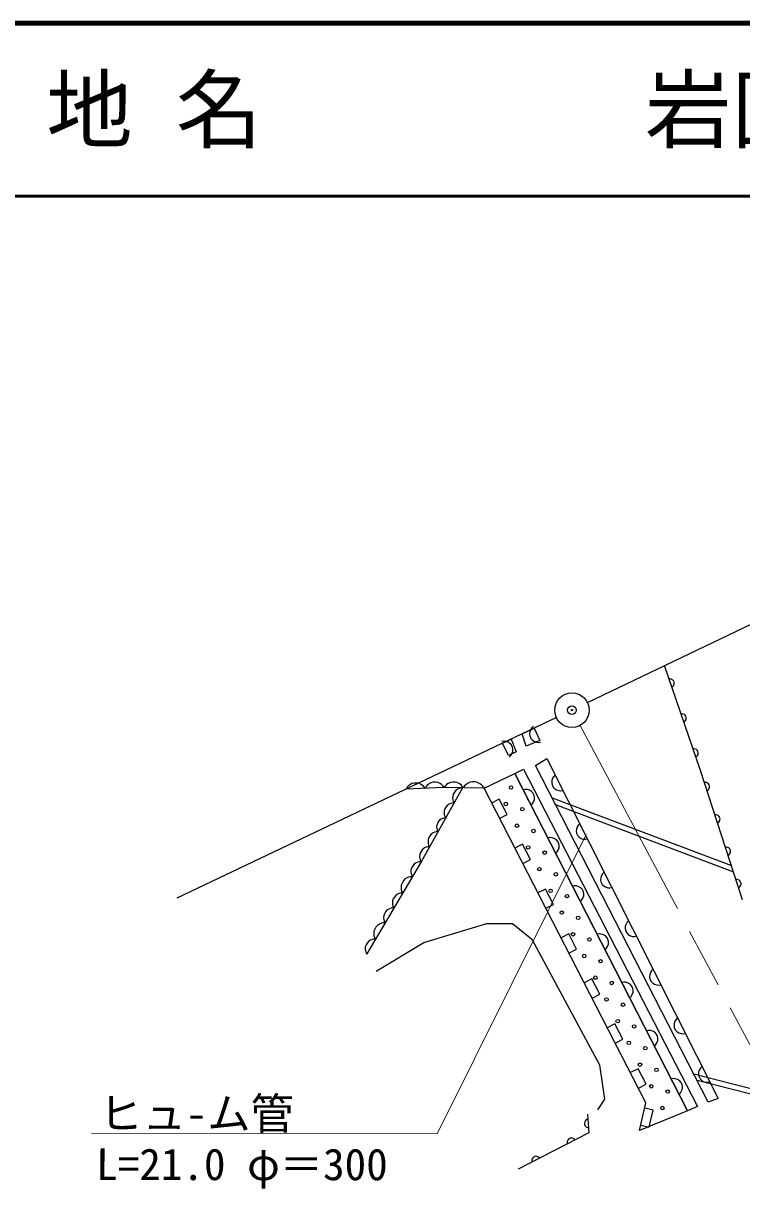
# Model space of a CAD drawing. Units: millimetres, scale not verified. Extents: x 40000 to 680000, y 20000 to 380000.
# Drawn here: x 369044 to 410622, y 312964 to 380000 of the extents above; entities that cross this region are included whole.
import ezdxf
from ezdxf.enums import TextEntityAlignment as Align

# ---------------------------------------------------------------- set-up
doc = ezdxf.new("R2010")
doc.units = ezdxf.units.MM
doc.header["$LTSCALE"] = 1000
doc.header["$PDMODE"] = 32
doc.header["$PDSIZE"] = 500
doc.linetypes.add('CHAIN', pattern=[18.5, 12, -1.5, 3.5, -1.5])
for name, color, linetype, lineweight in [('M-BGD', 7, 'Continuous', 25), ('M-BMK', 2, 'CHAIN', 13), ('M-BMK-OTRS', 5, 'Continuous', 25), ('M-BMK-SRVR', 3, 'Continuous', 25), ('M-STR-HTXT', 7, 'Continuous', 13), ('M-TTL', 2, 'Continuous', 140), ('M-TTL-LINE', 7, 'Continuous', 50)]:
    doc.layers.add(name, color=color, linetype=linetype, lineweight=lineweight)
doc.layers.add('M-OTRS', color=6, linetype='Continuous')
doc.layers.add('M-TTL-TXT', color=7, linetype='Continuous')
doc.styles.add('ＭＳ ゴシック', font='')
doc.styles.get('ＭＳ ゴシック').set_extended_font_data('MS Gothic')

msp = doc.modelspace()

# ---------------------------------------------------------------- linework, layer by layer
at = {"layer": 'M-BGD'}
for p, q in [((408236, 336770), (406156, 342831)), ((406485, 342058), (406422, 342057)), ((406542, 342046), (406485, 342058)), ((406605, 342015), (406542, 342046)), ((406650, 341977), (406605, 342015)), ((406688, 341927), (406650, 341977)), ((406714, 341851), (406688, 341927)), ((406584, 341585), (406634, 341623)), ((406634, 341623), (406672, 341668)), ((406672, 341668), (406703, 341731)), ((406703, 341731), (406715, 341788)), ((406715, 341788), (406714, 341851)), ((407178, 340038), (407115, 340037)), ((407235, 340025), (407178, 340038)), ((407298, 339994), (407235, 340025)), ((407343, 339957), (407298, 339994)), ((407381, 339907), (407343, 339957)), ((407407, 339831), (407381, 339907)), ((397914, 338884), (398616, 339218)), ((398479, 339229), (398412, 339134)), ((398572, 339315), (398479, 339229)), ((398616, 339217), (398934, 338498)), ((407277, 339564), (407327, 339603)), ((407327, 339603), (407365, 339647)), ((407365, 339647), (407396, 339711)), ((407396, 339711), (407408, 339768)), ((407408, 339768), (407407, 339831)), ((396780, 338344), (397279, 338581)), ((397279, 338581), (397569, 337838)), ((398148, 338168), (397914, 338884)), ((398361, 339002), (398346, 338887)), ((398346, 338887), (398358, 338761)), ((398358, 338761), (398423, 338614)), ((398412, 339134), (398361, 339002)), ((398423, 338614), (398508, 338521)), ((396860, 338454), (396735, 338440)), ((397115, 337631), (396780, 338343)), ((396976, 338443), (396860, 338454)), ((397109, 338395), (396976, 338443)), ((397206, 338330), (397109, 338395)), ((397293, 338238), (397206, 338330)), ((397361, 338093), (397293, 338238)), ((397376, 337968), (397361, 338093)), ((397364, 337852), (397376, 337968)), ((398934, 338498), (398148, 338168)), ((398508, 338521), (398603, 338454)), ((398603, 338454), (398735, 338403)), ((398735, 338403), (398851, 338388)), ((398851, 338388), (398977, 338400)), ((407871, 338017), (407808, 338017)), ((407928, 338005), (407871, 338017)), ((407992, 337974), (407928, 338005)), ((408036, 337937), (407992, 337974)), ((408075, 337886), (408036, 337937)), ((408101, 337811), (408075, 337886)), ((397569, 337838), (397115, 337631)), ((397160, 337535), (397251, 337622)), ((397251, 337622), (397316, 337719)), ((397316, 337719), (397364, 337852)), ((398685, 337052), (399346, 337464)), ((399346, 337464), (409251, 317782)), ((407970, 337544), (408020, 337582)), ((408020, 337582), (408058, 337627)), ((408058, 337627), (408089, 337691)), ((408089, 337691), (408101, 337748)), ((408101, 337748), (408101, 337811)), ((395708, 335731), (397486, 336598)), ((397486, 336598), (397982, 336845)), ((407473, 317081), (397486, 336598)), ((397486, 336598), (407473, 317081)), ((397982, 336845), (408052, 317328)), ((408672, 317576), (398685, 337052)), ((410668, 329285), (408236, 336770)), ((391321, 335864), (391257, 335795)), ((391406, 335933), (391321, 335864)), ((391535, 336005), (391406, 335933)), ((391666, 336032), (391535, 336005)), ((391797, 336038), (391666, 336032)), ((391930, 336021), (391797, 336038)), ((392065, 335961), (391930, 336021)), ((392155, 335899), (392065, 335961)), ((392224, 335835), (392155, 335899)), ((392419, 335910), (392356, 335841)), ((392504, 335979), (392419, 335910)), ((392633, 336051), (392504, 335979)), ((392764, 336078), (392633, 336051)), ((392896, 336083), (392764, 336078)), ((393029, 336067), (392896, 336083)), ((393163, 336007), (393029, 336067)), ((393254, 335944), (393163, 336007)), ((393323, 335881), (393254, 335944)), ((393393, 335774), (393323, 335881)), ((393477, 335882), (393409, 335774)), ((393544, 335947), (393477, 335882)), ((393634, 336012), (393544, 335947)), ((393767, 336075), (393634, 336012)), ((393899, 336095), (393767, 336075)), ((394031, 336092), (393899, 336095)), ((394162, 336068), (394031, 336092)), ((394293, 335999), (394162, 336068)), ((394380, 335932), (394293, 335999)), ((394445, 335864), (394380, 335932)), ((394508, 335753), (394445, 335864)), ((394583, 335872), (394508, 335753)), ((394656, 335942), (394583, 335872)), ((394753, 336013), (394656, 335942)), ((394899, 336082), (394753, 336013)), ((395043, 336103), (394899, 336082)), ((395187, 336101), (395043, 336103)), ((395330, 336074), (395187, 336101)), ((395473, 335999), (395330, 336074)), ((395567, 335925), (395473, 335999)), ((395638, 335852), (395567, 335925)), ((395708, 335731), (395638, 335852)), ((399633, 336182), (399625, 336066)), ((399625, 336066), (399643, 335941)), ((399678, 336316), (399633, 336182)), ((399643, 335941), (399715, 335798)), ((399740, 336415), (399678, 336316)), ((399829, 336505), (399740, 336415)), ((408526, 336072), (408462, 336072)), ((408582, 336059), (408526, 336072)), ((408645, 336027), (408582, 336059)), ((408689, 335988), (408645, 336027)), ((408727, 335938), (408689, 335988)), ((408752, 335862), (408727, 335938)), ((408751, 335798), (408752, 335862)), ((393393, 335774), (391190, 335682)), ((391257, 335795), (391196, 335682)), ((394470, 335754), (392067, 331476)), ((392295, 335728), (392224, 335835)), ((392356, 335841), (392295, 335728)), ((395708, 335731), (393393, 335774)), ((393893, 335298), (393886, 335164)), ((393934, 335413), (393893, 335298)), ((393993, 335517), (393934, 335413)), ((394069, 335612), (393993, 335517)), ((394180, 335687), (394069, 335612)), ((394271, 335728), (394180, 335687)), ((394353, 335751), (394271, 335728)), ((394470, 335754), (394353, 335751)), ((405076, 317537), (395708, 335731)), ((398096, 335667), (397971, 335648)), ((398213, 335660), (398096, 335667)), ((398347, 335616), (398213, 335660)), ((398446, 335554), (398347, 335616)), ((398536, 335466), (398446, 335554)), ((398609, 335324), (398536, 335466)), ((398628, 335199), (398609, 335324)), ((398620, 335082), (398628, 335199)), ((399640, 335190), (410025, 331265)), ((399715, 335798), (399804, 335709)), ((399804, 335709), (399903, 335647)), ((399903, 335647), (400037, 335602)), ((400037, 335602), (400153, 335594)), ((400153, 335594), (400279, 335612)), ((408617, 335597), (408668, 335635)), ((408668, 335635), (408706, 335679)), ((408706, 335679), (408738, 335741)), ((408738, 335741), (408751, 335798)), ((393445, 334541), (393403, 334427)), ((393503, 334646), (393445, 334541)), ((393580, 334741), (393503, 334646)), ((393691, 334816), (393580, 334741)), ((393782, 334856), (393691, 334816)), ((393864, 334879), (393782, 334856)), ((393980, 334882), (393864, 334879)), ((393886, 335164), (393899, 335065)), ((393899, 335065), (393922, 334984)), ((393922, 334984), (393980, 334882)), ((396592, 335105), (396148, 334876)), ((397050, 334216), (396592, 335105)), ((398427, 334759), (398515, 334849)), ((398515, 334849), (398577, 334948)), ((398577, 334948), (398620, 335082)), ((399778, 334817), (410144, 330900)), ((393130, 333883), (393062, 333798)), ((393230, 333951), (393130, 333883)), ((393312, 333987), (393230, 333951)), ((393386, 334008), (393312, 333987)), ((393491, 334011), (393386, 334008)), ((393403, 334427), (393397, 334293)), ((393397, 334293), (393410, 334194)), ((393410, 334194), (393433, 334112)), ((393433, 334112), (393491, 334011)), ((396606, 333987), (397050, 334216)), ((409134, 334200), (409071, 334201)), ((409191, 334187), (409134, 334200)), ((409254, 334155), (409191, 334187)), ((409298, 334117), (409254, 334155)), ((409335, 334066), (409298, 334117)), ((409314, 333807), (409346, 333870)), ((409360, 333990), (409335, 334066)), ((409346, 333870), (409359, 333927)), ((409359, 333927), (409360, 333990)), ((392852, 333200), (392760, 333160)), ((392934, 333223), (392852, 333200)), ((393050, 333227), (392934, 333223)), ((392971, 333601), (392966, 333480)), ((392966, 333480), (392977, 333391)), ((393009, 333704), (392971, 333601)), ((392977, 333391), (392998, 333318)), ((392998, 333318), (393050, 333227)), ((393062, 333798), (393009, 333704)), ((401048, 333371), (401040, 333254)), ((401040, 333254), (401058, 333129)), ((401093, 333505), (401048, 333371)), ((401155, 333603), (401093, 333505)), ((401244, 333693), (401155, 333603)), ((409225, 333726), (409276, 333763)), ((409276, 333763), (409314, 333807)), ((392473, 332771), (392467, 332637)), ((392467, 332637), (392480, 332538)), ((392515, 332885), (392473, 332771)), ((392480, 332538), (392503, 332456)), ((392573, 332990), (392515, 332885)), ((392649, 333085), (392573, 332990)), ((392760, 333160), (392649, 333085)), ((397931, 332505), (397486, 332277)), ((398388, 331617), (397931, 332505)), ((399523, 332879), (399398, 332860)), ((399640, 332871), (399523, 332879)), ((399774, 332828), (399640, 332871)), ((399873, 332766), (399774, 332828)), ((399963, 332678), (399873, 332766)), ((400036, 332535), (399963, 332678)), ((400055, 332410), (400036, 332535)), ((401058, 333129), (401130, 332986)), ((401130, 332986), (401219, 332897)), ((401219, 332897), (401318, 332835)), ((401318, 332835), (401452, 332790)), ((401452, 332790), (401568, 332782)), ((401568, 332782), (401693, 332800)), ((391984, 331900), (391977, 331766)), ((392025, 332014), (391984, 331900)), ((392084, 332119), (392025, 332014)), ((392160, 332213), (392084, 332119)), ((392271, 332289), (392160, 332213)), ((392362, 332329), (392271, 332289)), ((392444, 332352), (392362, 332329)), ((392561, 332355), (392444, 332352)), ((392503, 332456), (392561, 332355)), ((399854, 331970), (399942, 332061)), ((399942, 332061), (400004, 332160)), ((400004, 332160), (400047, 332294)), ((400047, 332294), (400055, 332410)), ((409742, 332329), (409679, 332330)), ((409799, 332316), (409742, 332329)), ((409862, 332284), (409799, 332316)), ((409833, 331854), (409884, 331892)), ((409906, 332246), (409862, 332284)), ((409884, 331892), (409922, 331936)), ((409943, 332195), (409906, 332246)), ((409922, 331936), (409954, 331999)), ((409968, 332119), (409943, 332195)), ((409954, 331999), (409967, 332056)), ((409967, 332056), (409968, 332119)), ((392067, 331476), (388922, 326147)), ((391585, 331250), (391524, 331147)), ((391664, 331343), (391585, 331250)), ((391776, 331416), (391664, 331343)), ((391868, 331454), (391776, 331416)), ((391951, 331476), (391868, 331454)), ((392067, 331476), (391951, 331476)), ((391977, 331766), (391990, 331667)), ((391990, 331667), (392013, 331585)), ((392013, 331585), (392071, 331484)), ((397944, 331388), (398388, 331617)), ((391239, 330549), (391115, 330469)), ((391341, 330591), (391239, 330549)), ((391431, 330615), (391341, 330591)), ((391559, 330616), (391431, 330615)), ((391481, 331033), (391471, 330900)), ((391471, 330900), (391482, 330800)), ((391524, 331147), (391481, 331033)), ((391482, 330800), (391503, 330718)), ((391503, 330718), (391559, 330616)), ((402463, 330559), (402455, 330443)), ((402508, 330693), (402463, 330559)), ((402570, 330791), (402508, 330693)), ((402659, 330881), (402570, 330791)), ((390914, 330128), (390904, 329981)), ((390904, 329981), (390916, 329872)), ((390962, 330253), (390914, 330128)), ((390916, 329872), (390939, 329782)), ((391029, 330367), (390962, 330253)), ((391115, 330469), (391029, 330367)), ((399269, 329906), (398825, 329678)), ((399727, 329018), (399269, 329906)), ((400950, 330091), (400825, 330072)), ((401066, 330083), (400950, 330091)), ((401201, 330040), (401066, 330083)), ((401300, 329978), (401201, 330040)), ((401390, 329890), (401300, 329978)), ((401463, 329747), (401390, 329890)), ((402455, 330443), (402473, 330317)), ((402473, 330317), (402545, 330175)), ((402545, 330175), (402634, 330085)), ((402634, 330085), (402733, 330023)), ((402733, 330023), (402867, 329979)), ((402867, 329979), (402983, 329970)), ((402983, 329970), (403108, 329988)), ((410350, 330458), (410287, 330458)), ((410407, 330445), (410350, 330458)), ((410470, 330413), (410407, 330445)), ((410441, 329983), (410492, 330020)), ((410514, 330374), (410470, 330413)), ((410492, 330020), (410530, 330064)), ((410551, 330323), (410514, 330374)), ((410530, 330064), (410563, 330127)), ((410576, 330247), (410551, 330323)), ((410563, 330127), (410576, 330184)), ((410576, 330184), (410576, 330247)), ((390414, 329226), (390404, 329092)), ((390457, 329339), (390414, 329226)), ((390518, 329442), (390457, 329339)), ((390597, 329536), (390518, 329442)), ((390709, 329608), (390597, 329536)), ((390802, 329647), (390709, 329608)), ((390884, 329668), (390802, 329647)), ((391000, 329669), (390884, 329668)), ((390939, 329782), (391000, 329669)), ((401280, 329182), (401369, 329273)), ((401369, 329273), (401431, 329371)), ((401431, 329371), (401474, 329506)), ((401482, 329622), (401463, 329747)), ((401474, 329506), (401482, 329622)), ((389949, 328478), (389906, 328365)), ((390010, 328582), (389949, 328478)), ((390089, 328675), (390010, 328582)), ((390201, 328748), (390089, 328675)), ((390293, 328786), (390201, 328748)), ((390376, 328807), (390293, 328786)), ((390492, 328808), (390376, 328807)), ((390404, 329092), (390415, 328993)), ((390415, 328993), (390437, 328910)), ((390437, 328910), (390492, 328808)), ((399282, 328789), (399727, 329018)), ((389664, 327881), (389540, 327801)), ((389766, 327923), (389664, 327881)), ((389856, 327946), (389766, 327923)), ((389984, 327947), (389856, 327946)), ((389906, 328365), (389896, 328231)), ((389896, 328231), (389907, 328132)), ((389907, 328132), (389929, 328050)), ((389929, 328050), (389984, 327947)), ((392229, 326806), (395867, 327919)), ((395867, 327919), (397355, 327918)), ((397355, 327918), (398470, 327008)), ((403922, 327881), (403878, 327747)), ((403985, 327980), (403922, 327881)), ((404074, 328069), (403985, 327980)), ((389339, 327460), (389329, 327313)), ((389329, 327313), (389341, 327203)), ((389387, 327585), (389339, 327460)), ((389341, 327203), (389364, 327113)), ((389454, 327698), (389387, 327585)), ((389540, 327801), (389454, 327698)), ((400607, 327307), (400163, 327078)), ((401065, 326419), (400607, 327307)), ((402377, 327303), (402252, 327284)), ((402493, 327295), (402377, 327303)), ((402628, 327252), (402493, 327295)), ((402726, 327190), (402628, 327252)), ((402817, 327102), (402726, 327190)), ((403878, 327747), (403869, 327631)), ((403869, 327631), (403888, 327506)), ((403888, 327506), (403960, 327363)), ((403960, 327363), (404049, 327274)), ((404049, 327274), (404148, 327211)), ((404148, 327211), (404282, 327167)), ((404282, 327167), (404398, 327158)), ((404398, 327158), (404523, 327177)), ((388839, 326557), (388829, 326423)), ((388882, 326671), (388839, 326557)), ((388943, 326774), (388882, 326671)), ((389022, 326867), (388943, 326774)), ((389134, 326940), (389022, 326867)), ((389227, 326978), (389134, 326940)), ((389309, 326999), (389227, 326978)), ((389425, 327000), (389309, 326999)), ((389364, 327113), (389425, 327000)), ((389458, 325155), (392229, 326806)), ((398470, 327008), (402391, 319730)), ((402707, 326394), (402796, 326484)), ((402796, 326484), (402857, 326583)), ((402890, 326959), (402817, 327102)), ((402857, 326583), (402901, 326718)), ((402909, 326834), (402890, 326959)), ((402901, 326718), (402909, 326834)), ((388829, 326423), (388840, 326324)), ((388840, 326324), (388862, 326242)), ((388862, 326242), (388917, 326140)), ((400621, 326190), (401065, 326419)), ((405400, 325168), (405337, 325070)), ((405489, 325258), (405400, 325168)), ((401946, 324708), (401501, 324479)), ((402403, 323819), (401946, 324708)), ((403803, 324515), (403678, 324496)), ((403920, 324507), (403803, 324515)), ((404054, 324464), (403920, 324507)), ((404153, 324402), (404054, 324464)), ((405293, 324935), (405284, 324819)), ((405284, 324819), (405303, 324694)), ((405337, 325070), (405293, 324935)), ((405303, 324694), (405374, 324551)), ((405374, 324551), (405464, 324462)), ((405464, 324462), (405563, 324400)), ((401959, 323591), (402403, 323819)), ((404243, 324313), (404153, 324402)), ((404222, 323696), (404284, 323795)), ((404316, 324171), (404243, 324313)), ((404284, 323795), (404327, 323930)), ((404335, 324046), (404316, 324171)), ((404327, 323930), (404335, 324046)), ((405563, 324400), (405697, 324355)), ((405697, 324355), (405813, 324347)), ((405813, 324347), (405938, 324365)), ((404134, 323606), (404222, 323696)), ((406904, 322446), (406815, 322356)), ((403284, 322109), (402840, 321880)), ((403742, 321220), (403284, 322109)), ((406708, 322124), (406699, 322007)), ((406699, 322007), (406717, 321882)), ((406752, 322258), (406708, 322124)), ((406717, 321882), (406789, 321739)), ((406815, 322356), (406752, 322258)), ((403297, 320992), (403742, 321220)), ((405230, 321727), (405105, 321708)), ((405346, 321719), (405230, 321727)), ((405481, 321676), (405346, 321719)), ((405580, 321614), (405481, 321676)), ((405670, 321525), (405580, 321614)), ((405743, 321383), (405670, 321525)), ((405711, 321007), (405754, 321142)), ((405762, 321258), (405743, 321383)), ((405754, 321142), (405762, 321258)), ((406789, 321739), (406879, 321650)), ((406879, 321650), (406978, 321588)), ((406978, 321588), (407112, 321543)), ((407112, 321543), (407228, 321535)), ((407228, 321535), (407353, 321553)), ((405561, 320818), (405649, 320908)), ((405649, 320908), (405711, 321007)), ((402391, 319730), (402679, 317746)), ((404622, 319510), (404178, 319281)), ((405080, 318621), (404622, 319510)), ((407836, 319207), (417187, 316835)), ((408123, 319312), (408114, 319196)), ((408114, 319196), (408132, 319070)), ((408167, 319446), (408123, 319312)), ((408230, 319545), (408167, 319446)), ((408319, 319634), (408230, 319545)), ((404636, 318392), (405080, 318621)), ((406657, 318939), (406532, 318920)), ((406773, 318931), (406657, 318939)), ((406908, 318887), (406773, 318931)), ((407007, 318826), (406908, 318887)), ((407097, 318737), (407007, 318826)), ((407170, 318595), (407097, 318737)), ((407189, 318470), (407170, 318595)), ((407181, 318353), (407189, 318470)), ((408044, 318845), (417390, 316474)), ((408132, 319070), (408204, 318928)), ((408204, 318928), (408294, 318838)), ((408294, 318838), (408392, 318776)), ((408392, 318776), (408527, 318732)), ((408527, 318732), (408643, 318723)), ((408643, 318723), (408768, 318741)), ((406987, 318030), (407076, 318120)), ((407076, 318120), (407138, 318219)), ((407138, 318219), (407181, 318353)), ((409251, 317782), (408672, 317576)), ((402679, 317746), (402265, 317126)), ((404703, 315926), (405076, 317537)), ((407473, 317081), (404703, 315926)), ((405489, 317105), (405002, 317218)), ((405264, 316132), (405489, 317105)), ((408052, 317328), (407473, 317081)), ((401530, 316426), (401515, 316365)), ((401556, 316479), (401530, 316426)), ((401602, 316532), (401556, 316479)), ((401650, 316566), (401602, 316532)), ((401708, 316590), (401650, 316566)), ((401686, 316879), (401768, 315804)), ((401768, 315804), (397674, 313699)), ((401515, 316365), (401521, 316285)), ((401521, 316285), (401545, 316227)), ((401545, 316227), (401579, 316180)), ((401579, 316180), (401633, 316134)), ((401633, 316134), (401685, 316107)), ((401685, 316107), (401746, 316092)), ((404777, 316244), (405264, 316132)), ((400517, 315284), (400513, 315226)), ((400513, 315226), (400522, 315163)), ((400538, 315351), (400517, 315284)), ((400569, 315401), (400538, 315351)), ((400613, 315446), (400569, 315401)), ((400684, 315483), (400613, 315446)), ((400747, 315492), (400684, 315483)), ((400805, 315488), (400747, 315492)), ((400872, 315467), (400805, 315488)), ((400922, 315436), (400872, 315467)), ((400967, 315392), (400922, 315436)), ((398637, 314430), (398566, 314394)), ((398700, 314440), (398637, 314430)), ((398758, 314436), (398700, 314440)), ((398825, 314414), (398758, 314436)), ((398875, 314384), (398825, 314414)), ((398470, 314232), (398466, 314173)), ((398466, 314173), (398476, 314111)), ((398491, 314299), (398470, 314232)), ((398522, 314348), (398491, 314299)), ((398566, 314394), (398522, 314348)), ((398920, 314340), (398875, 314384))]:
    msp.add_line(p, q, dxfattribs=at)
for centre in [(397273, 335779), (396968, 334827), (397920, 334522), (397615, 333570), (398567, 333265), (398262, 332313), (399214, 332009), (398910, 331057), (399862, 330752), (399557, 329800), (400509, 329495), (400204, 328543), (401156, 328238), (400851, 327286), (401803, 326982), (401498, 326030), (402450, 325725), (402145, 324773), (403097, 324468), (402792, 323516), (403744, 323211), (403439, 322259), (404391, 321955), (404087, 321003), (405039, 320698), (404734, 319746), (405686, 319441), (405381, 318489), (406333, 318184), (406028, 317232)]:
    msp.add_ellipse(centre, major_axis=(100, -0.1), ratio=0.999996, dxfattribs=at)
at = {"layer": 'M-BMK'}
msp.add_line((401264, 339372), (440692, 265253), dxfattribs=at)
at = {"layer": 'M-BMK-OTRS'}
for p, q in [((401695, 340688), (415266, 347209)), ((399892, 339825), (377940, 329375))]:
    msp.add_line(p, q, dxfattribs=at)
at = {"layer": 'M-BMK-SRVR'}
for major_axis in [(1000, -1), (40, 0)]:
    msp.add_ellipse((400794, 340255), major_axis=major_axis, ratio=0.999996, dxfattribs=at)
at = {"layer": 'M-OTRS'}
msp.add_point((400794, 340255), dxfattribs=at)
at = {"layer": 'M-STR-HTXT'}
for p, q in [((401609, 333064), (393003, 315737)), ((393003, 315737), (373004, 315753))]:
    msp.add_line(p, q, dxfattribs=at)
at = {"layer": 'M-TTL'}
msp.add_line((680000, 380000), (40000, 380000), dxfattribs=at)
at = {"layer": 'M-TTL-LINE'}
msp.add_line((40000, 370000), (680000, 370000), dxfattribs=at)

# ---------------------------------------------------------------- texts
at = {"layer": 'M-STR-HTXT', "style": 'ＭＳ ゴシック'}
for s, p in [('ヒュ-ム管', (373448, 315457)), ('L=21.0 φ＝300', (373269, 312519))]:
    msp.add_text(s, height=1833, rotation=359.955, dxfattribs=at).set_placement(p, align=Align.BOTTOM_LEFT)
at = {"layer": 'M-TTL-TXT', "style": 'ＭＳ ゴシック'}
for s, p in [('地 名', (370380, 375000)), ('岩国市玖珂町下谷', (405024, 375000))]:
    msp.add_text(s, height=3666, dxfattribs=at).set_placement(p, align=Align.MIDDLE_LEFT)

doc.saveas('drawing.dxf')
